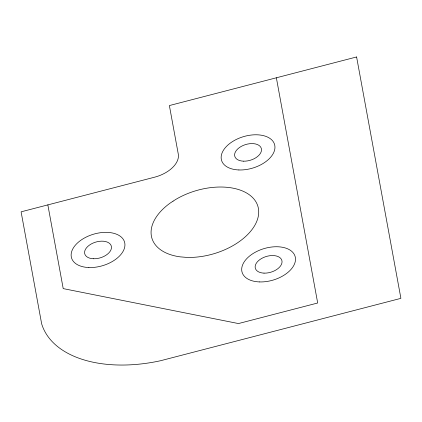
<?xml version="1.0" encoding="UTF-8"?>
<svg xmlns="http://www.w3.org/2000/svg" width="422" height="422" viewBox="0 0 422 422"><rect width="100%" height="100%" fill="white"/><g stroke="black" fill="none" stroke-linecap="round" stroke-linejoin="round"><path stroke-width="0.63" d="M276.363 77.79L317.692 303.001L238.456 323.563L63.21 288.611L47.85 204.892M173.041 201.173L170.235 203.035A55.345 32.763 -16.8 0 0 180.11 256.845L186.556 257.388A55.345 32.763 -16.8 0 0 258.385 208.341A55.345 32.763 -16.8 0 0 175.905 199.348L173.041 201.173M356.601 56.965L169.375 105.558L178.279 154.093A27.673 16.384 -16.8 0 1 154.505 177.214L21.1 211.833L41.646 323.79A118.782 70.321 -16.8 0 0 160.508 360.741L400.9 298.354L356.601 56.965M88.863 267.537A27.673 16.384 -16.8 0 0 124.527 241.975A27.673 16.384 -16.8 0 0 80.702 240.361A27.673 16.384 -16.8 0 0 88.863 267.537M243.468 161.172A13.836 8.192 -16.8 0 0 261.297 148.391A13.836 8.192 -16.8 0 0 239.385 147.584A13.836 8.192 -16.8 0 0 243.468 161.172M93.447 258.749A13.836 8.192 -16.8 0 0 111.276 245.968A13.836 8.192 -16.8 0 0 89.364 245.161A13.836 8.192 -16.8 0 0 93.447 258.749M264.008 273.129A13.836 8.192 -16.8 0 0 281.843 260.348A13.836 8.192 -16.8 0 0 259.931 259.541A13.836 8.192 -16.8 0 0 264.008 273.129M259.424 281.922A27.673 16.384 -16.8 0 0 295.089 256.354A27.673 16.384 -16.8 0 0 251.264 254.746A27.673 16.384 -16.8 0 0 259.424 281.922M238.884 169.96A27.673 16.384 -16.8 0 0 274.543 144.398A27.673 16.384 -16.8 0 0 230.718 142.784A27.673 16.384 -16.8 0 0 238.884 169.96"/></g></svg>
